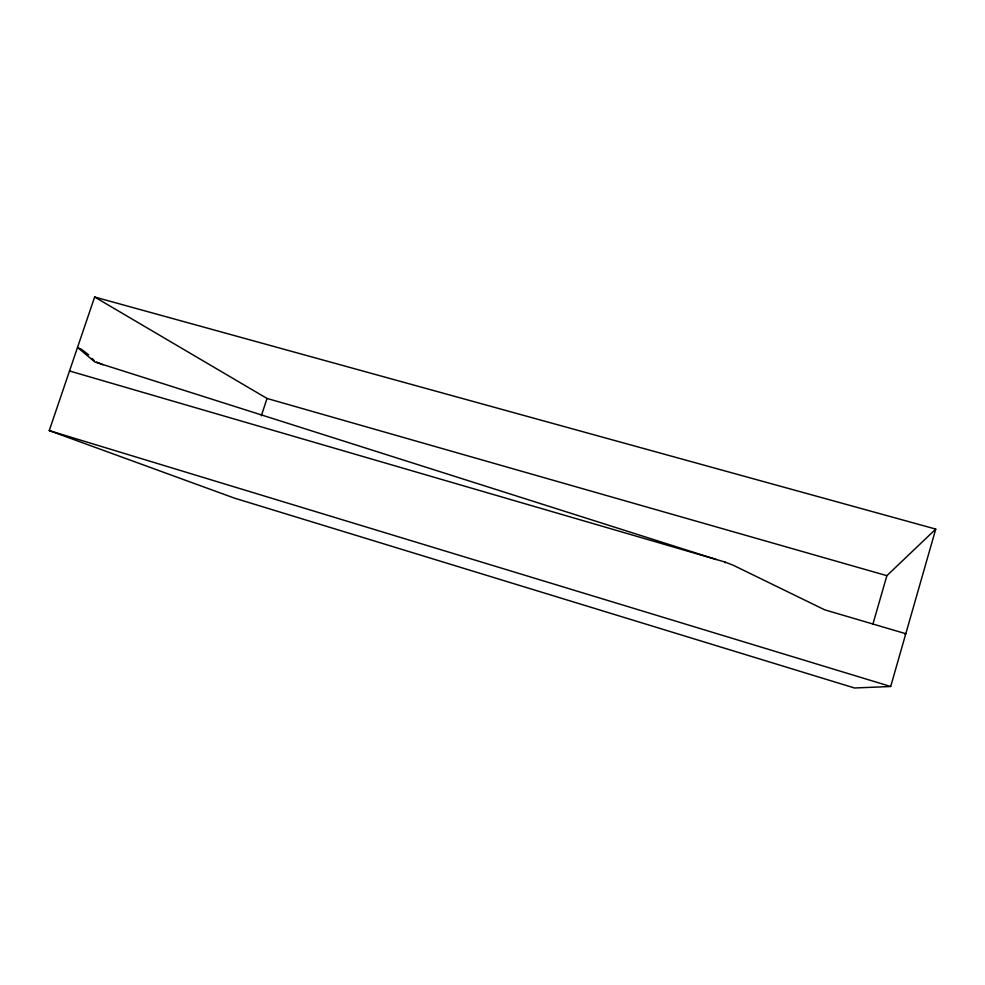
<?xml version="1.0" encoding="UTF-8"?>
<svg xmlns="http://www.w3.org/2000/svg" width="985" height="985" viewBox="0 0 985 985"><rect width="100%" height="100%" fill="white"/><g stroke="black" fill="none" stroke-linecap="round" stroke-linejoin="round"><path stroke-width="1.48" d="M890.686 686.508L935.75 529.093L94.646 297.014L49.25 430.605L234.368 498.102L854.487 687.986L890.686 686.508L49.25 430.605M872.821 624.441L886.882 575.671L935.75 529.093M261.345 415.781L267.021 398.457L94.646 297.014M904.858 634.106L905.794 633.712L824.642 609.801L733.259 565.255L724.861 561.992L69.516 370.976M267.021 398.457L886.882 575.671M716.378 559.517L94.917 362L77.507 347.446L81.484 349.343L88.712 354.871M96.616 362.086L102.945 364.758M91.974 358.429L94.203 360.535M724.861 561.992L725.12 562.829"/></g></svg>
